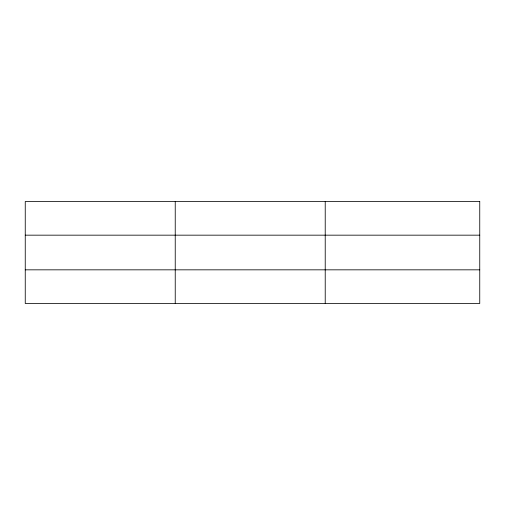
<?xml version="1.0" encoding="UTF-8"?>
<svg xmlns="http://www.w3.org/2000/svg" width="505" height="505" viewBox="0 0 505 505"><rect width="100%" height="100%" fill="white"/><g stroke="black" fill="none" stroke-linecap="round" stroke-linejoin="round"><path stroke-width="0.76" d="M175.235 303.486L175.235 201.514M325.22 303.486L325.22 201.514M25.25 235.166L479.75 235.166M25.25 269.834L479.75 269.834M479.75 201.514L479.75 303.486L25.25 303.486L25.25 201.514L479.75 201.514"/></g></svg>
